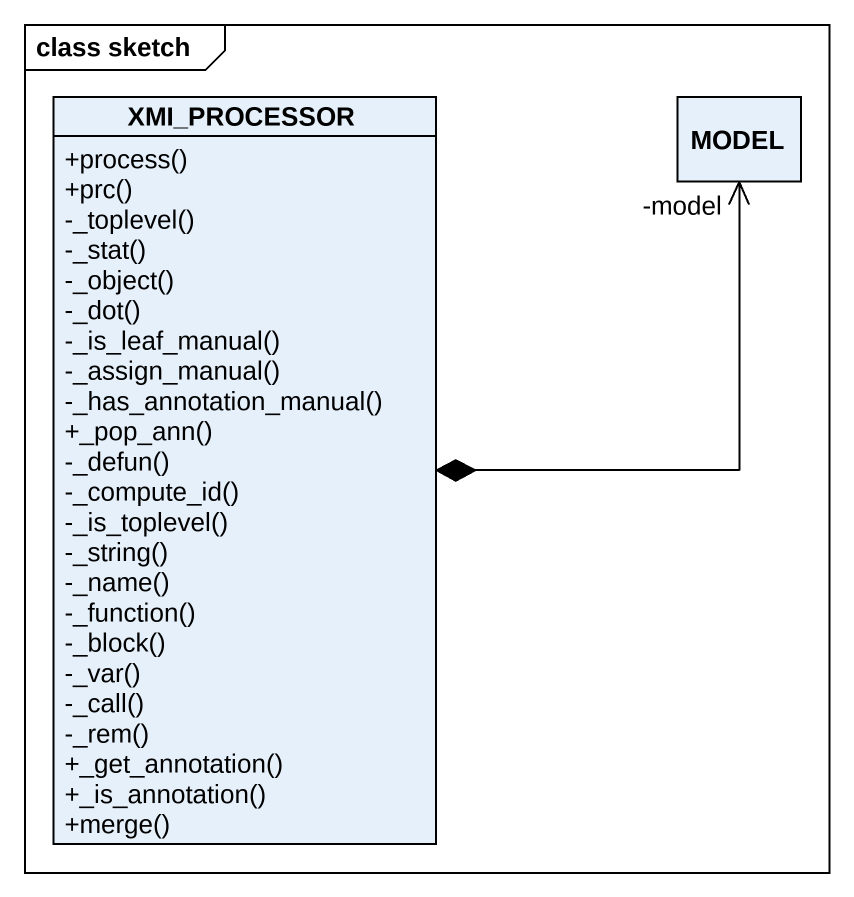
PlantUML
@startuml
mainframe class sketch
hide circle
hide empty members
skinparam classAttributeIconSize 0
class XMI_PROCESSOR {
  +process()
  +prc()
  -_toplevel()
  -_stat()
  -_object()
  -_dot()
  -_is_leaf_manual()
  -_assign_manual()
  -_has_annotation_manual()
  +_pop_ann()
  -_defun()
  -_compute_id()
  -_is_toplevel()
  -_string()
  -_name()
  -_function()
  -_block()
  -_var()
  -_call()
  -_rem()
  +_get_annotation()
  +_is_annotation()
  +merge()
}
class MODEL
MODEL "-model" <--* XMI_PROCESSOR
@enduml
